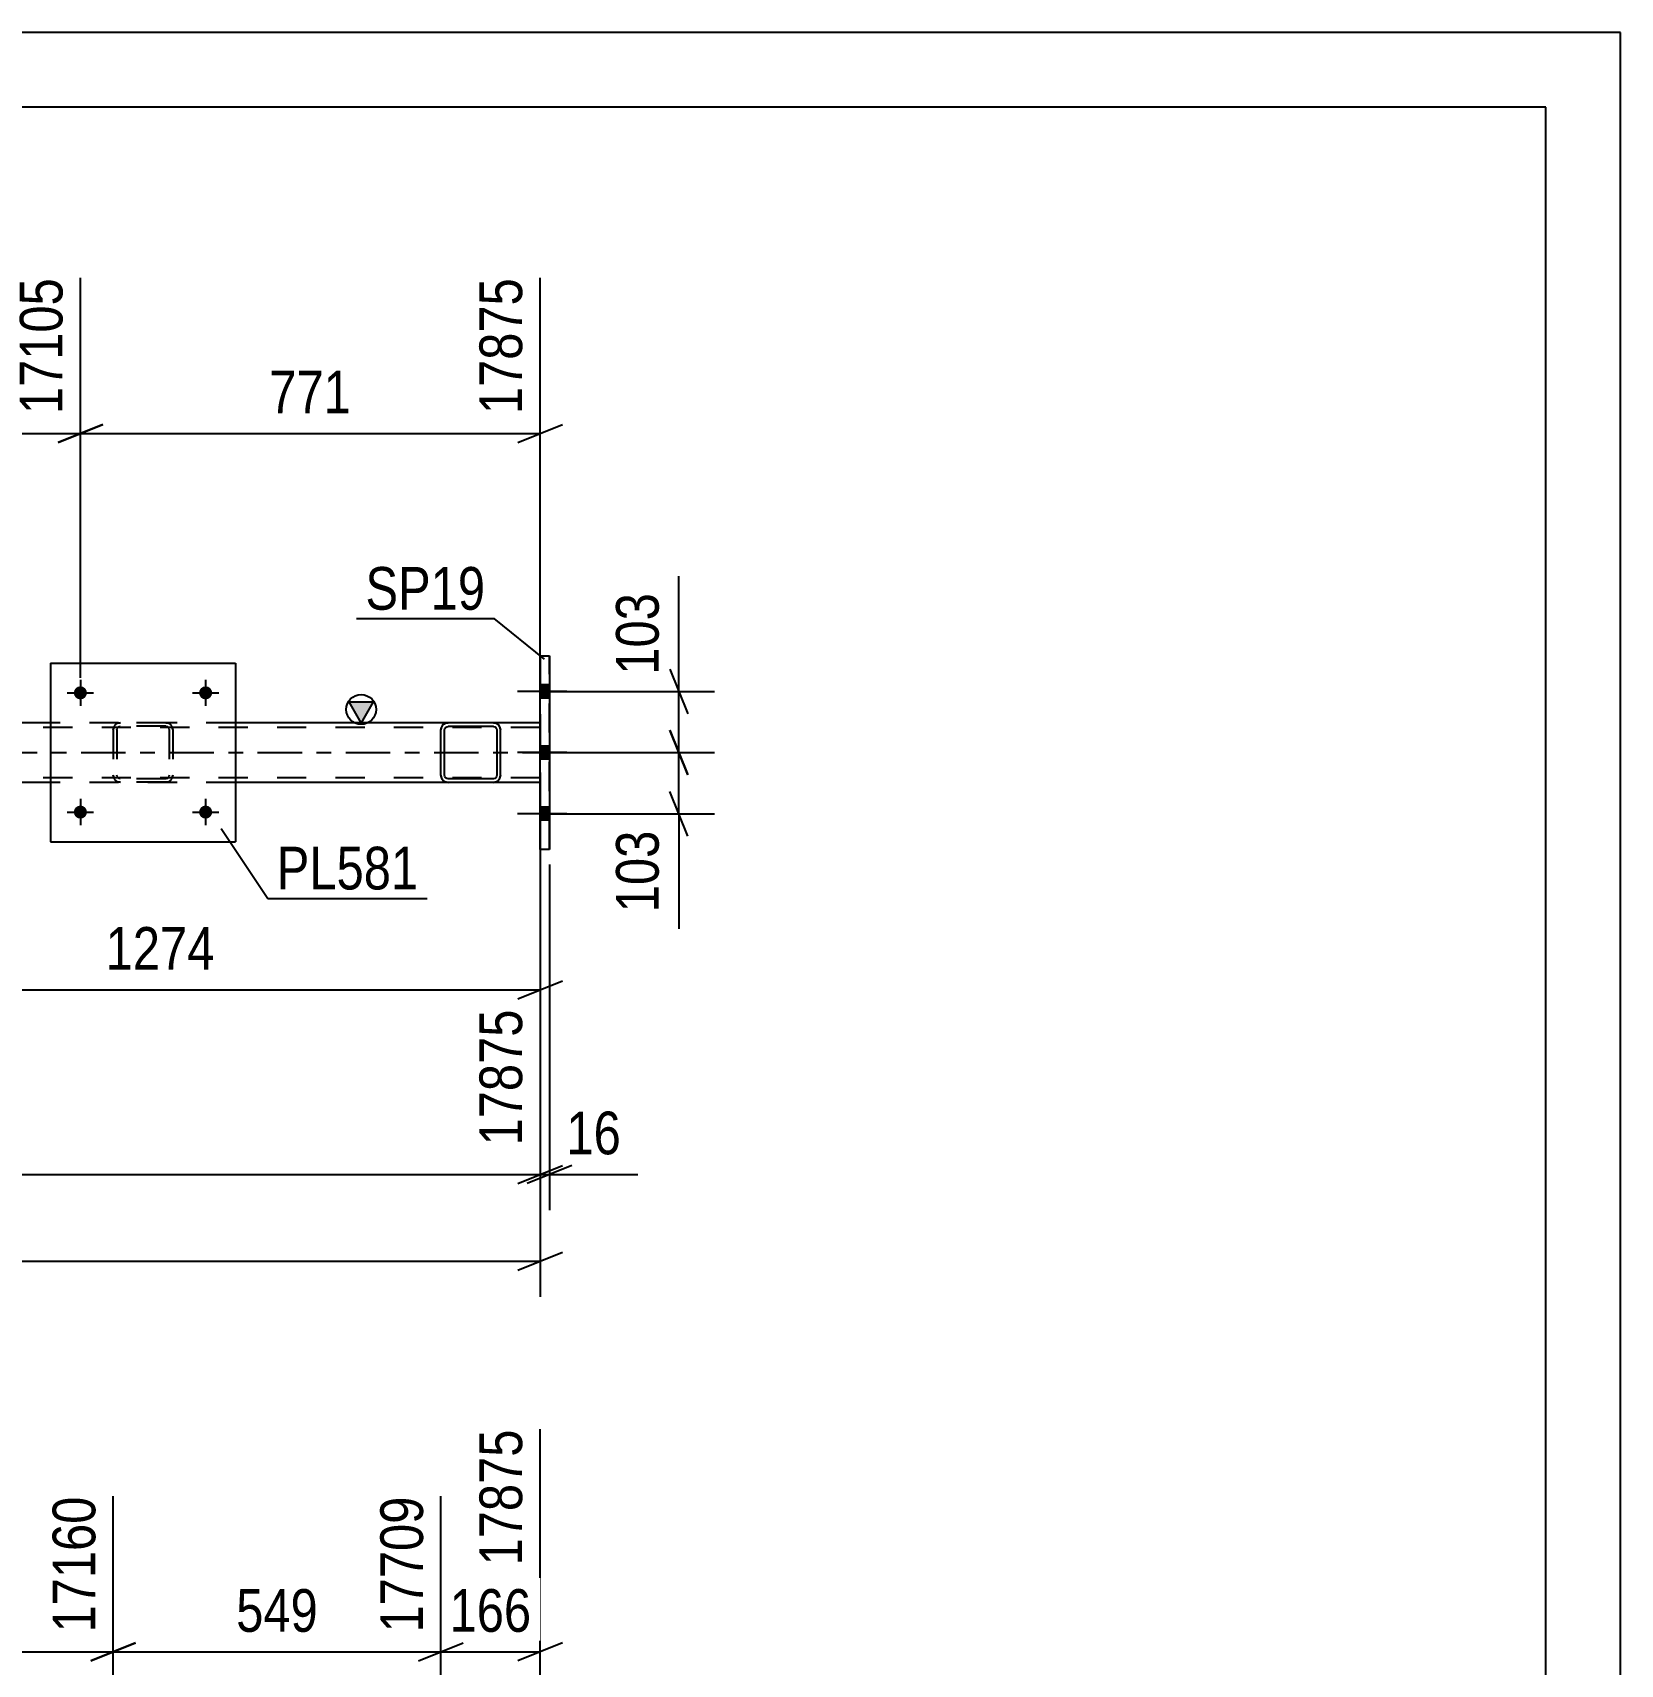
# Model space of a CAD drawing. Header units: millimetres. Extents: x 0 to 841, y 0 to 594.
# Drawn here: x 734.5 to 841, y 484.5 to 594 of the extents above; entities that cross this region are included whole.
import ezdxf

# ---------------------------------------------------------------- set-up
doc = ezdxf.new("R2010")
doc.units = ezdxf.units.MM
doc.linetypes.add('DXK_LINE_DOT2', pattern=[3.9198, 1.9599, -1.9599])
doc.linetypes.add('DXK_LINE_DOT3', pattern=[5.9187, 2.979, -0.9799, 0.9799, -0.9799])
doc.styles.add('Arial Narrow', font='ARIALN.TTF', dxfattribs={"height": 0.2})

# ---------------------------------------------------------------- blocks, each defined once
blk = doc.blocks.new('Unknown-318887337-1135')
at = {"color": 5, "linetype": 'Continuous'}
for p, q in [((841, 594), (0, 594)), ((841, 0), (841, 594)), ((836, 589), (5, 589)), ((836, 5), (836, 589))]:
    blk.add_line(p, q, dxfattribs=at)
blk = doc.blocks.new('Part-318887337-5396 - 5196')
at = {"linetype": 'Continuous'}
blk.add_hatch(color=2, dxfattribs=at).paths.add_polyline_path([(756.54, 547.69), (755.74, 549.09), (757.34, 549.09)])
at = {"color": 2, "linetype": 'Continuous'}
for p, q in [((756.54, 547.69), (755.74, 549.09)), ((755.74, 549.09), (757.34, 549.09)), ((757.34, 549.09), (756.54, 547.69)), ((735.71, 547.69), (717.27, 547.69)), ((768.54, 547.69), (748.11, 547.69)), ((735.71, 543.69), (717.58, 543.69)), ((762.36, 543.69), (748.11, 543.69)), ((768.54, 543.69), (765.41, 543.69))]:
    blk.add_line(p, q, dxfattribs=at)
at = {"color": 7, "linetype": 'DXK_LINE_DOT2'}
for p, q in [((748.11, 547.69), (735.71, 547.69)), ((768.54, 547.69), (768.54, 543.69)), ((768.54, 547.37), (104.46, 547.37)), ((768.54, 544.01), (104.46, 544.01)), ((748.11, 543.69), (735.71, 543.69)), ((765.41, 543.69), (762.36, 543.69))]:
    blk.add_line(p, q, dxfattribs=at)
at = {"color": 7, "linetype": 'DXK_LINE_DOT3'}
blk.add_line((104.46, 545.69), (768.54, 545.69), dxfattribs=at)
at = {"color": 2, "linetype": 'Continuous'}
blk.add_circle((756.54, 548.59), 1, dxfattribs=at)
blk = doc.blocks.new('Part-318887337-5274 - 5196')
at = {"color": 7, "linetype": 'DXK_LINE_DOT2'}
for p, q in [((740.21, 547.66), (740.39, 547.7)), ((740.39, 547.7), (740.21, 547.66)), ((740.22, 547.39), (740.3, 547.44)), ((740.3, 547.44), (740.39, 547.46)), ((743.43, 547.7), (740.39, 547.7)), ((743.43, 547.46), (740.39, 547.46)), ((743.43, 547.7), (743.61, 547.66)), ((743.61, 547.66), (743.43, 547.7)), ((743.43, 547.46), (743.52, 547.44)), ((743.52, 547.44), (743.6, 547.39)), ((739.91, 547.22), (739.95, 547.4)), ((739.95, 547.4), (739.91, 547.22)), ((739.91, 547.22), (739.91, 544.18)), ((740.15, 547.22), (740.17, 547.31)), ((740.15, 547.22), (740.15, 544.18)), ((740.17, 547.31), (740.22, 547.39)), ((743.6, 547.39), (743.65, 547.31)), ((743.65, 547.31), (743.67, 547.22)), ((743.67, 547.22), (743.67, 544.18)), ((743.87, 547.4), (743.91, 547.22)), ((743.91, 547.22), (743.87, 547.4)), ((743.91, 547.22), (743.91, 544.18)), ((739.95, 543.99), (739.91, 544.18)), ((739.91, 544.18), (739.95, 543.99)), ((740.17, 544.09), (740.15, 544.18)), ((743.67, 544.18), (743.65, 544.09)), ((743.91, 544.18), (743.87, 543.99)), ((743.87, 543.99), (743.91, 544.18)), ((740.22, 544.01), (740.17, 544.09)), ((740.39, 543.7), (740.21, 543.73)), ((740.21, 543.73), (740.39, 543.7)), ((740.3, 543.96), (740.22, 544.01)), ((740.39, 543.94), (740.3, 543.96)), ((743.43, 543.94), (740.39, 543.94)), ((743.43, 543.7), (740.39, 543.7)), ((743.52, 543.96), (743.43, 543.94)), ((743.61, 543.73), (743.43, 543.7)), ((743.43, 543.7), (743.61, 543.73)), ((743.6, 544.01), (743.52, 543.96)), ((743.65, 544.09), (743.6, 544.01))]:
    blk.add_line(p, q, dxfattribs=at)
for centre, start, end in [((740.39, 547.22), 112.5, 157.5), ((740.39, 547.22), 112.5, 157.5), ((743.43, 547.22), 22.5, 67.5), ((743.43, 547.22), 22.5, 67.5), ((740.39, 544.18), 202.5, 247.5), ((740.39, 544.18), 202.5, 247.5), ((743.43, 544.18), 292.5, 337.5), ((743.43, 544.18), 292.5, 337.5)]:
    blk.add_arc(centre, 0.48, start, end, dxfattribs=at)
blk = doc.blocks.new('Bolt-318887337-5220 - 5196')
at = {"linetype": 'Continuous'}
for points in [[(738.15, 549.7, -1), (737.27, 549.7, -1)], [(746.55, 549.7, -1), (745.67, 549.7, -1)]]:
    blk.add_hatch(color=1, dxfattribs=at).paths.add_polyline_path(points)
at = {"color": 1, "linetype": 'Continuous'}
for p, q in [((736.83, 549.7), (738.59, 549.7)), ((737.71, 550.58), (737.71, 548.82)), ((745.23, 549.7), (746.99, 549.7)), ((746.11, 550.58), (746.11, 548.82))]:
    blk.add_line(p, q, dxfattribs=at)
blk = doc.blocks.new('Bolt-318887337-5221 - 5196')
at = {"linetype": 'Continuous'}
for points in [[(738.15, 541.7, -1), (737.27, 541.7, -1)], [(746.55, 541.7, -1), (745.67, 541.7, -1)]]:
    blk.add_hatch(color=1, dxfattribs=at).paths.add_polyline_path(points)
at = {"color": 1, "linetype": 'Continuous'}
for p, q in [((737.71, 542.58), (737.71, 540.82)), ((746.11, 542.58), (746.11, 540.82)), ((736.83, 541.7), (738.59, 541.7)), ((745.23, 541.7), (746.99, 541.7))]:
    blk.add_line(p, q, dxfattribs=at)
blk = doc.blocks.new('Part-318887337-5298 - 5196')
at = {"color": 2, "linetype": 'Continuous'}
for p, q in [((762.37, 547.69), (762.18, 547.66)), ((762.2, 547.38), (762.28, 547.43)), ((762.28, 547.43), (762.37, 547.45)), ((765.41, 547.69), (762.37, 547.69)), ((765.41, 547.45), (762.37, 547.45)), ((765.59, 547.66), (765.41, 547.69)), ((765.41, 547.45), (765.5, 547.43)), ((765.5, 547.43), (765.58, 547.38)), ((761.92, 547.4), (761.89, 547.21)), ((761.89, 544.17), (761.89, 547.21)), ((762.13, 547.21), (762.15, 547.3)), ((762.13, 544.17), (762.13, 547.21)), ((762.15, 547.3), (762.2, 547.38)), ((765.58, 547.38), (765.63, 547.3)), ((765.63, 547.3), (765.65, 547.21)), ((765.65, 547.21), (765.65, 544.17)), ((765.89, 547.21), (765.85, 547.4)), ((765.89, 544.17), (765.89, 547.21)), ((761.89, 544.17), (761.92, 543.99)), ((762.15, 544.08), (762.13, 544.17)), ((765.65, 544.17), (765.63, 544.08)), ((765.85, 543.99), (765.89, 544.17)), ((762.2, 544), (762.15, 544.08)), ((762.18, 543.73), (762.37, 543.69)), ((762.28, 543.95), (762.2, 544)), ((762.37, 543.93), (762.28, 543.95)), ((765.41, 543.93), (762.37, 543.93)), ((765.41, 543.69), (762.37, 543.69)), ((765.5, 543.95), (765.41, 543.93)), ((765.41, 543.69), (765.59, 543.73)), ((765.58, 544), (765.5, 543.95)), ((765.63, 544.08), (765.58, 544))]:
    blk.add_line(p, q, dxfattribs=at)
at = {"color": 7, "linetype": 'DXK_LINE_DOT2'}
for p, q in [((762.18, 547.66), (762.37, 547.69)), ((765.41, 547.69), (765.59, 547.66)), ((761.89, 547.21), (761.92, 547.4)), ((765.85, 547.4), (765.89, 547.21)), ((761.92, 543.99), (761.89, 544.17)), ((765.89, 544.17), (765.85, 543.99)), ((762.37, 543.69), (762.18, 543.73)), ((765.59, 543.73), (765.41, 543.69))]:
    blk.add_line(p, q, dxfattribs=at)
at = {"color": 7, "linetype": 'DXK_LINE_DOT3'}
blk.add_line((763.89, 545.69), (763.89, 545.69), dxfattribs=at)
at = {"color": 2, "linetype": 'Continuous'}
for centre, start, end in [((762.37, 547.21), 112.5, 157.5), ((765.41, 547.21), 22.5, 67.5), ((762.37, 544.17), 202.5, 247.5), ((765.41, 544.17), 292.5, 337.5)]:
    blk.add_arc(centre, 0.48, start, end, dxfattribs=at)
at = {"color": 7, "linetype": 'DXK_LINE_DOT2'}
for centre, start, end in [((762.37, 547.21), 112.5, 157.5), ((765.41, 547.21), 22.5, 67.5), ((762.37, 544.17), 202.5, 247.5), ((765.41, 544.17), 292.5, 337.5)]:
    blk.add_arc(centre, 0.48, start, end, dxfattribs=at)
blk = doc.blocks.new('Part-318887337-5329 - 5196')
at = {"color": 2, "linetype": 'Continuous'}
for p, q in [((768.54, 552.19), (768.54, 552.19)), ((768.54, 552.19), (769.18, 552.19)), ((768.54, 539.19), (768.54, 552.19)), ((769.18, 552.19), (769.18, 539.19)), ((768.54, 539.19), (768.54, 539.19)), ((769.18, 539.19), (768.54, 539.19))]:
    blk.add_line(p, q, dxfattribs=at)
at = {"color": 7, "linetype": 'DXK_LINE_DOT2'}
for p, q in [((768.54, 552.19), (768.54, 539.19)), ((769.18, 539.19), (769.18, 552.19))]:
    blk.add_line(p, q, dxfattribs=at)
blk = doc.blocks.new('Bolt-318887337-5389 - 5196')
at = {"linetype": 'Continuous'}
for points in [[(769.18, 549.35), (769.18, 550.23), (768.54, 550.23), (768.54, 549.35)], [(769.18, 549.35), (769.18, 550.23), (768.54, 550.23), (768.54, 549.35)], [(769.18, 549.35), (769.18, 550.23), (768.54, 550.23), (768.54, 549.35)], [(769.18, 545.25), (769.18, 546.13), (768.54, 546.13), (768.54, 545.25)], [(769.18, 545.25), (769.18, 546.13), (768.54, 546.13), (768.54, 545.25)], [(769.18, 541.15), (769.18, 542.03), (768.54, 542.03), (768.54, 541.15)], [(769.18, 541.15), (769.18, 542.03), (768.54, 542.03), (768.54, 541.15)], [(769.18, 541.15), (769.18, 542.03), (768.54, 542.03), (768.54, 541.15)]]:
    blk.add_hatch(color=1, dxfattribs=at).paths.add_polyline_path(points)
at = {"color": 1, "linetype": 'Continuous'}
for p, q in [((770.34, 549.79), (767.02, 549.79)), ((770.34, 549.79), (767.02, 549.79)), ((770.34, 549.79), (767.02, 549.79)), ((769.18, 550.23), (768.54, 550.23)), ((769.18, 550.23), (768.54, 550.23)), ((769.18, 550.23), (768.54, 550.23)), ((769.18, 549.35), (768.54, 549.35)), ((769.18, 549.35), (768.54, 549.35)), ((769.18, 549.35), (768.54, 549.35)), ((770.34, 545.69), (767.02, 545.69)), ((770.34, 545.69), (767.02, 545.69)), ((769.18, 546.13), (768.54, 546.13)), ((769.18, 546.13), (768.54, 546.13)), ((769.18, 545.25), (768.54, 545.25)), ((769.18, 545.25), (768.54, 545.25)), ((769.18, 542.03), (768.54, 542.03)), ((769.18, 542.03), (768.54, 542.03)), ((769.18, 542.03), (768.54, 542.03)), ((770.34, 541.59), (767.02, 541.59)), ((770.34, 541.59), (767.02, 541.59)), ((770.34, 541.59), (767.02, 541.59)), ((769.18, 541.15), (768.54, 541.15)), ((769.18, 541.15), (768.54, 541.15)), ((769.18, 541.15), (768.54, 541.15))]:
    blk.add_line(p, q, dxfattribs=at)
blk = doc.blocks.new('Part-318887337-5452 - 5196')
at = {"color": 2, "linetype": 'Continuous'}
for p, q in [((735.71, 551.7), (735.71, 539.7)), ((735.71, 551.7), (748.11, 551.7)), ((748.11, 551.7), (748.11, 539.7)), ((735.71, 539.7), (748.11, 539.7))]:
    blk.add_line(p, q, dxfattribs=at)
blk = doc.blocks.new('StraightDimension-318887337-14128 - 5196')
at = {"color": 7, "linetype": 'Continuous'}
for p, q in [((717.27, 549.09), (717.27, 582.04)), ((737.71, 550.7), (737.71, 577.54)), ((718.77, 567.7), (715.77, 566.5)), ((736.21, 566.5), (739.21, 567.7)), ((717.27, 567.1), (737.71, 567.1))]:
    blk.add_line(p, q, dxfattribs=at)
at = {"color": 0}
blk.add_wipeout([(730.83, 567.85), (730.83, 572.05), (724.15, 572.05), (724.15, 567.85)], dxfattribs=at)
at = {"color": 3, "style": 'Arial Narrow'}
blk.add_text('511', height=2.863, dxfattribs=at).set_placement((724.75, 568.45))
at = {"color": 0, "linetype": 'Continuous'}
blk.add_wipeout([(737.11, 578.14), (732.91, 578.14), (732.91, 567.8), (737.11, 567.8)], dxfattribs=at)
at = {"color": 3, "linetype": 'Continuous', "style": 'Arial Narrow'}
blk.add_text('17105', height=2.863, rotation=90.0002, dxfattribs=at).set_placement((736.51, 568.4))
blk = doc.blocks.new('StraightDimension-318887337-5461 - 5196')
at = {"color": 7, "linetype": 'Continuous'}
for p, q in [((777.25, 547.19), (778.45, 544.19)), ((768.78, 545.69), (780.25, 545.69)), ((777.85, 541.59), (777.85, 545.69)), ((778.45, 540.09), (777.25, 543.09)), ((768.78, 541.59), (780.25, 541.59)), ((777.85, 541.59), (777.85, 533.86)), ((777.85, 541.59), (777.85, 533.86))]:
    blk.add_line(p, q, dxfattribs=at)
at = {"color": 0}
blk.add_wipeout([(777.1, 541.07), (772.9, 541.07), (772.9, 534.38), (777.1, 534.38)], dxfattribs=at)
at = {"color": 3, "style": 'Arial Narrow'}
blk.add_text('103', height=2.863, rotation=90.0002, dxfattribs=at).set_placement((776.5, 534.98))
blk = doc.blocks.new('StraightDimension-318887337-5471 - 5196')
at = {"color": 7, "linetype": 'Continuous'}
for p, q in [((777.85, 549.79), (777.85, 557.53)), ((777.85, 549.79), (777.85, 557.53)), ((777.25, 551.29), (778.45, 548.29)), ((768.78, 549.79), (780.25, 549.79)), ((777.85, 545.69), (777.85, 549.79)), ((778.45, 544.19), (777.25, 547.19)), ((768.78, 545.69), (780.25, 545.69))]:
    blk.add_line(p, q, dxfattribs=at)
at = {"color": 0}
blk.add_wipeout([(777.1, 557), (772.9, 557), (772.9, 550.32), (777.1, 550.32)], dxfattribs=at)
at = {"color": 3, "style": 'Arial Narrow'}
blk.add_text('103', height=2.863, rotation=90.0002, dxfattribs=at).set_placement((776.5, 550.92))
blk = doc.blocks.new('StraightDimension-318887337-5482 - 5196')
at = {"color": 7, "linetype": 'Continuous'}
for p, q in [((768.54, 538.19), (768.54, 509.17)), ((63.58, 511.57), (768.54, 511.57)), ((767.04, 510.97), (770.04, 512.17))]:
    blk.add_line(p, q, dxfattribs=at)
blk = doc.blocks.new('StraightDimension-318887337-9021 - 5196')
at = {"color": 7, "linetype": 'Continuous'}
for p, q in [((768.54, 538.19), (768.54, 514.99)), ((769.18, 538.19), (769.18, 514.99)), ((767.04, 516.79), (770.04, 517.99)), ((770.68, 517.99), (767.68, 516.79)), ((768.54, 517.39), (769.18, 517.39)), ((769.18, 517.39), (775.09, 517.39)), ((769.18, 517.39), (775.09, 517.39))]:
    blk.add_line(p, q, dxfattribs=at)
at = {"color": 0}
blk.add_wipeout([(774.56, 518.14), (774.56, 522.34), (769.71, 522.34), (769.71, 518.14)], dxfattribs=at)
at = {"color": 3, "style": 'Arial Narrow'}
blk.add_text('16', height=2.863, dxfattribs=at).set_placement((770.31, 518.74))
blk = doc.blocks.new('StraightDimension-318887337-9022 - 5196')
at = {"color": 7, "linetype": 'Continuous'}
for p, q in [((768.54, 538.19), (768.54, 514.99)), ((767.04, 516.79), (770.04, 517.99)), ((64.22, 517.39), (768.54, 517.39))]:
    blk.add_line(p, q, dxfattribs=at)
blk = doc.blocks.new('StraightDimension-318887337-14127 - 5196')
at = {"color": 7, "linetype": 'Continuous'}
for p, q in [((737.71, 550.7), (737.71, 577.54)), ((768.54, 548.69), (768.54, 577.54)), ((739.21, 567.7), (736.21, 566.5)), ((767.04, 566.5), (770.04, 567.7)), ((737.71, 567.1), (768.54, 567.1))]:
    blk.add_line(p, q, dxfattribs=at)
at = {"color": 0}
blk.add_wipeout([(756.47, 567.85), (756.47, 572.05), (749.78, 572.05), (749.78, 567.85)], dxfattribs=at)
at = {"color": 3, "style": 'Arial Narrow'}
blk.add_text('771', height=2.863, dxfattribs=at).set_placement((750.38, 568.45))
at = {"color": 0, "linetype": 'Continuous'}
blk.add_wipeout([(767.94, 578.14), (763.74, 578.14), (763.74, 567.8), (767.94, 567.8)], dxfattribs=at)
at = {"color": 3, "linetype": 'Continuous', "style": 'Arial Narrow'}
blk.add_text('17875', height=2.863, rotation=90.0002, dxfattribs=at).set_placement((767.34, 568.4))
blk = doc.blocks.new('StraightDimension-318887337-15547 - 5196')
at = {"color": 7, "linetype": 'Continuous'}
for p, q in [((717.58, 542.29), (717.58, 519.33)), ((768.54, 542.69), (768.54, 519.33)), ((719.08, 530.37), (716.08, 529.17)), ((767.04, 529.17), (770.04, 530.37)), ((717.58, 529.77), (768.54, 529.77))]:
    blk.add_line(p, q, dxfattribs=at)
at = {"color": 0}
blk.add_wipeout([(747.31, 530.52), (747.31, 534.72), (738.8, 534.72), (738.8, 530.52)], dxfattribs=at)
at = {"color": 3, "style": 'Arial Narrow'}
blk.add_text('1274', height=2.863, dxfattribs=at).set_placement((739.4, 531.12))
at = {"color": 0, "linetype": 'Continuous'}
blk.add_wipeout([(767.94, 529.07), (763.74, 529.07), (763.74, 518.73), (767.94, 518.73)], dxfattribs=at)
at = {"color": 3, "linetype": 'Continuous', "style": 'Arial Narrow'}
blk.add_text('17875', height=2.863, rotation=90.0002, dxfattribs=at).set_placement((767.34, 519.33))
blk = doc.blocks.new('StraightDimension-318887337-8076 - 3336')
at = {"color": 7, "linetype": 'Continuous'}
for p, q in [((688.83, 448.38), (688.83, 495.79)), ((739.91, 447.65), (739.91, 495.79)), ((690.33, 485.95), (687.33, 484.75)), ((688.83, 485.35), (739.91, 485.35)), ((738.41, 484.75), (741.41, 485.95))]:
    blk.add_line(p, q, dxfattribs=at)
at = {"color": 0}
blk.add_wipeout([(718.63, 486.1), (718.63, 490.3), (710.11, 490.3), (710.11, 486.1)], dxfattribs=at)
at = {"color": 3, "style": 'Arial Narrow'}
blk.add_text('1277', height=2.863, dxfattribs=at).set_placement((710.71, 486.7))
at = {"color": 0, "linetype": 'Continuous'}
blk.add_wipeout([(739.31, 496.39), (735.11, 496.39), (735.11, 486.05), (739.31, 486.05)], dxfattribs=at)
at = {"color": 3, "linetype": 'Continuous', "style": 'Arial Narrow'}
blk.add_text('17160', height=2.863, rotation=90.0002, dxfattribs=at).set_placement((738.71, 486.65))
blk = doc.blocks.new('StraightDimension-318887337-8074 - 3336')
at = {"color": 7, "linetype": 'Continuous'}
for p, q in [((768.54, 440.53), (768.54, 500.29)), ((761.89, 449.34), (761.89, 495.79)), ((760.39, 484.75), (763.39, 485.95)), ((761.89, 485.35), (768.54, 485.35)), ((770.04, 485.95), (767.04, 484.75))]:
    blk.add_line(p, q, dxfattribs=at)
at = {"color": 0}
blk.add_wipeout([(768.56, 486.1), (768.56, 490.3), (761.87, 490.3), (761.87, 486.1)], dxfattribs=at)
at = {"color": 3, "style": 'Arial Narrow'}
blk.add_text('166', height=2.863, dxfattribs=at).set_placement((762.47, 486.7))
at = {"color": 0, "linetype": 'Continuous'}
blk.add_wipeout([(767.94, 500.89), (763.74, 500.89), (763.74, 490.55), (767.94, 490.55)], dxfattribs=at)
at = {"color": 3, "linetype": 'Continuous', "style": 'Arial Narrow'}
blk.add_text('17875', height=2.863, rotation=90.0002, dxfattribs=at).set_placement((767.34, 491.15))
blk = doc.blocks.new('StraightDimension-318887337-8075 - 3336')
at = {"color": 7, "linetype": 'Continuous'}
for p, q in [((739.91, 447.65), (739.91, 495.79)), ((761.89, 449.34), (761.89, 495.79)), ((741.41, 485.95), (738.41, 484.75)), ((739.91, 485.35), (761.89, 485.35)), ((760.39, 484.75), (763.39, 485.95))]:
    blk.add_line(p, q, dxfattribs=at)
at = {"color": 0}
blk.add_wipeout([(754.24, 486.1), (754.24, 490.3), (747.56, 490.3), (747.56, 486.1)], dxfattribs=at)
at = {"color": 3, "style": 'Arial Narrow'}
blk.add_text('549', height=2.863, dxfattribs=at).set_placement((748.16, 486.7))
at = {"color": 0, "linetype": 'Continuous'}
blk.add_wipeout([(761.29, 496.39), (757.09, 496.39), (757.09, 486.05), (761.29, 486.05)], dxfattribs=at)
at = {"color": 3, "linetype": 'Continuous', "style": 'Arial Narrow'}
blk.add_text('17709', height=2.863, rotation=90.0002, dxfattribs=at).set_placement((760.69, 486.65))
blk = doc.blocks.new('Mark-318887337-5325 - 5196')
at = {"color": 30, "linetype": 'Continuous'}
for p in [(756.23, 554.68), (768.83, 551.97)]:
    blk.add_line(p, (765.47, 554.68), dxfattribs=at)
at = {"color": 0}
blk.add_wipeout([(764.87, 555.28), (764.87, 558.28), (756.83, 558.28), (756.83, 555.28)], dxfattribs=at)
blk.add_wipeout([(764.87, 555.28), (764.87, 558.28), (756.83, 558.28), (756.83, 555.28)], dxfattribs=at)
at = {"color": 3, "style": 'Arial Narrow'}
blk.add_text('SP19', height=2.863, dxfattribs=at).set_placement((756.83, 555.28))
blk = doc.blocks.new('Mark-318887337-5448 - 5196')
at = {"color": 30, "linetype": 'Continuous'}
for p, q in [((747.15, 540.59), (750.28, 535.91)), ((750.28, 535.91), (760.98, 535.91))]:
    blk.add_line(p, q, dxfattribs=at)
at = {"color": 0}
blk.add_wipeout([(760.38, 536.51), (760.38, 539.51), (750.88, 539.51), (750.88, 536.51)], dxfattribs=at)
blk.add_wipeout([(760.38, 536.51), (760.38, 539.51), (750.88, 539.51), (750.88, 536.51)], dxfattribs=at)
at = {"color": 3, "style": 'Arial Narrow'}
blk.add_text('PL581', height=2.863, dxfattribs=at).set_placement((750.88, 536.51))

msp = doc.modelspace()

# ---------------------------------------------------------------- block references
for name in ['Unknown-318887337-1135', 'Part-318887337-5329 - 5196', 'Part-318887337-5452 - 5196', 'Bolt-318887337-5220 - 5196', 'Bolt-318887337-5389 - 5196', 'Part-318887337-5396 - 5196', 'Part-318887337-5274 - 5196', 'Part-318887337-5298 - 5196', 'Bolt-318887337-5221 - 5196']:
    msp.add_blockref(name, (0, 0))

# ---------------------------------------------------------------- next in the draw order: block references
for name in ['StraightDimension-318887337-14128 - 5196', 'StraightDimension-318887337-5461 - 5196', 'StraightDimension-318887337-8074 - 3336', 'StraightDimension-318887337-8076 - 3336']:
    msp.add_blockref(name, (0, 0))

# ---------------------------------------------------------------- next in the draw order: block references
for name in ['StraightDimension-318887337-5471 - 5196', 'StraightDimension-318887337-5482 - 5196', 'StraightDimension-318887337-8075 - 3336']:
    msp.add_blockref(name, (0, 0))

# ---------------------------------------------------------------- next in the draw order: block references
for name in ['StraightDimension-318887337-14127 - 5196', 'StraightDimension-318887337-9021 - 5196']:
    msp.add_blockref(name, (0, 0))

# ---------------------------------------------------------------- next in the draw order: block references
for name in ['Mark-318887337-5325 - 5196', 'StraightDimension-318887337-9022 - 5196']:
    msp.add_blockref(name, (0, 0))

# ---------------------------------------------------------------- next in the draw order: block references
msp.add_blockref('StraightDimension-318887337-15547 - 5196', (0, 0))

# ---------------------------------------------------------------- next in the draw order: block references
msp.add_blockref('Mark-318887337-5448 - 5196', (0, 0))

doc.saveas('drawing.dxf')
